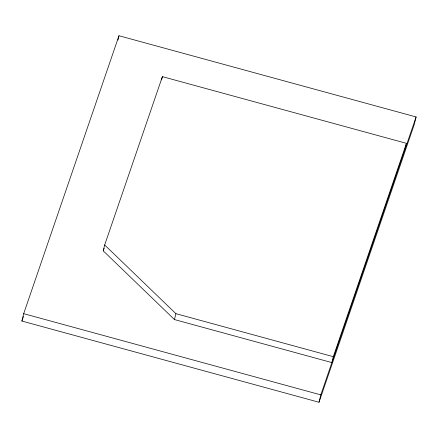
<?xml version="1.0" encoding="UTF-8"?>
<svg xmlns="http://www.w3.org/2000/svg" width="438" height="438" viewBox="0 0 438 438"><rect width="100%" height="100%" fill="white"/><g stroke="black" fill="none" stroke-linecap="round" stroke-linejoin="round"><path stroke-width="0.66" d="M21.9 321.049L23.685 313.668L118.983 35.741L416.1 116.951L414.315 124.332L319.017 402.259L21.9 321.049L23.449 316.521M117.942 40.044L118.983 35.741M406.453 143.346L333.302 356.685L331.873 362.587L174.472 319.565L103.253 250.859L104.677 244.962L162.394 76.639L406.453 143.346L405.024 149.249M161.6 79.919L162.394 76.639M174.472 319.565L175.901 313.663L104.677 244.962M319.017 402.259L320.797 394.879L416.1 116.951M103.253 250.859L104.134 248.28M175.901 313.663L333.302 356.685M23.685 313.668L320.797 394.879"/></g></svg>
